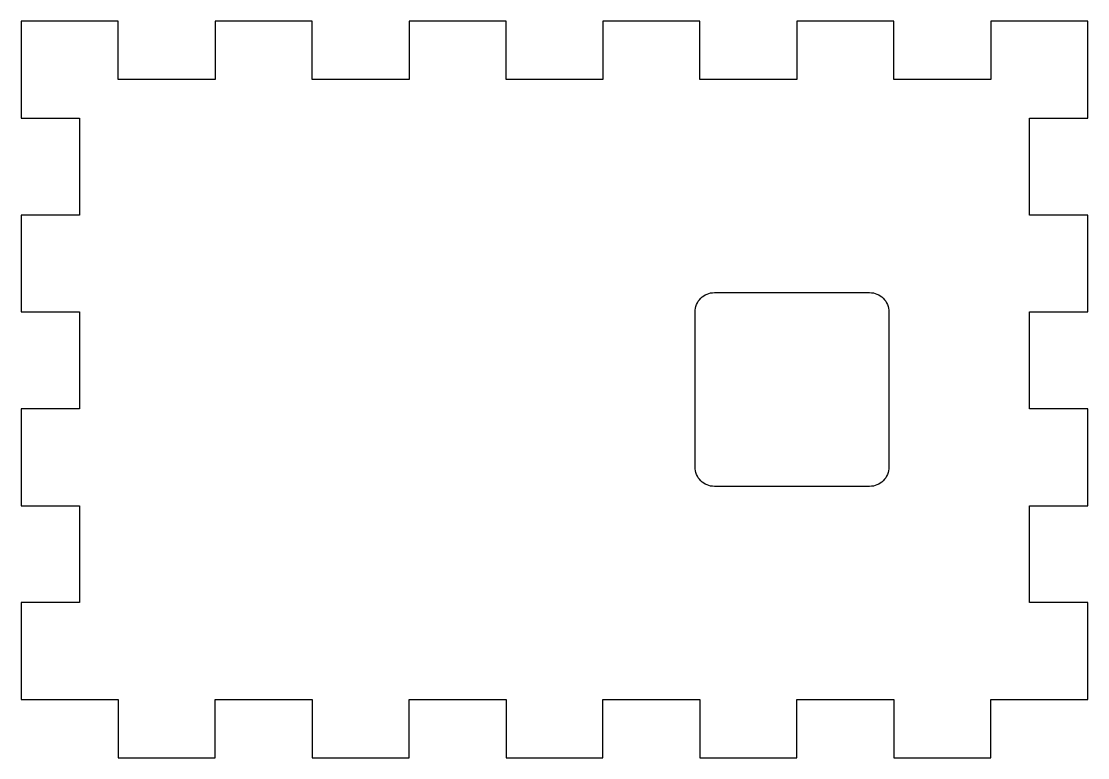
# Model space of a CAD drawing. Header units: millimetres. Extents: x 0 to 55, y 0 to 38.
import ezdxf

# ---------------------------------------------------------------- set-up
doc = ezdxf.new("R2010")
doc.units = ezdxf.units.MM

msp = doc.modelspace()

# ---------------------------------------------------------------- linework, layer by layer
msp.add_lwpolyline([(0, 38), (0, 33), (3, 33), (3, 28), (0, 28), (0, 23), (3, 23), (3, 18), (0, 18), (0, 13), (3, 13), (3, 8), (0, 8), (0, 3), (5, 3), (5, 0), (10, 0), (10, 3), (15, 3), (15, 0), (20, 0), (20, 3), (25, 3), (25, 0), (30, 0), (30, 3), (35, 3), (35, 0), (40, 0), (40, 3), (45, 3), (45, 0), (50, 0), (50, 3), (55, 3), (55, 8), (52, 8), (52, 13), (55, 13), (55, 18), (52, 18), (52, 23), (55, 23), (55, 28), (52, 28), (52, 33), (55, 33), (55, 38), (50, 38), (50, 35), (45, 35), (45, 38), (40, 38), (40, 35), (35, 35), (35, 38), (30, 38), (30, 35), (25, 35), (25, 38), (20, 38), (20, 35), (15, 35), (15, 38), (10, 38), (10, 35), (5, 35), (5, 38)], close=True)
msp.add_lwpolyline([(34.75, 15), (34.75, 23, -0.414214), (35.75, 24), (43.75, 24, -0.414214), (44.75, 23), (44.75, 15, -0.414214), (43.75, 14), (35.75, 14, -0.414214)], format="xyb", close=True)

doc.saveas('drawing.dxf')
